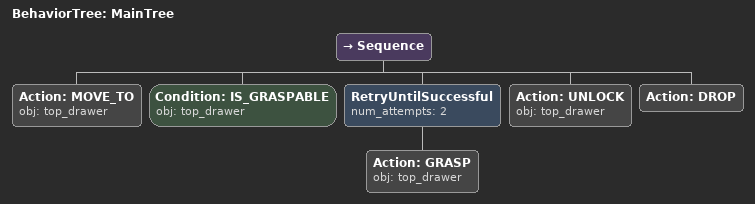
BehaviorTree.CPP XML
<root main_tree_to_execute="MainTree">
  <BehaviorTree ID="MainTree">
    <Sequence>
      <!-- Move to top_drawer -->
      <Action ID="MOVE_TO" obj="top_drawer" />
      <!-- Check top_drawer is graspable before GRASP -->
      <Condition ID="IS_GRASPABLE" obj="top_drawer" />
      <!-- Retry GRASP top_drawer up to 2 attempts -->
      <RetryUntilSuccessful num_attempts="2">
        <!-- Grasp top_drawer -->
        <Action ID="GRASP" obj="top_drawer" />
      </RetryUntilSuccessful>
      <!-- Open top_drawer -->
      <Action ID="UNLOCK" obj="top_drawer" />
      <!-- Unlock top_drawer -->
      <Action ID="DROP" />
    </Sequence>
  </BehaviorTree>
</root>
